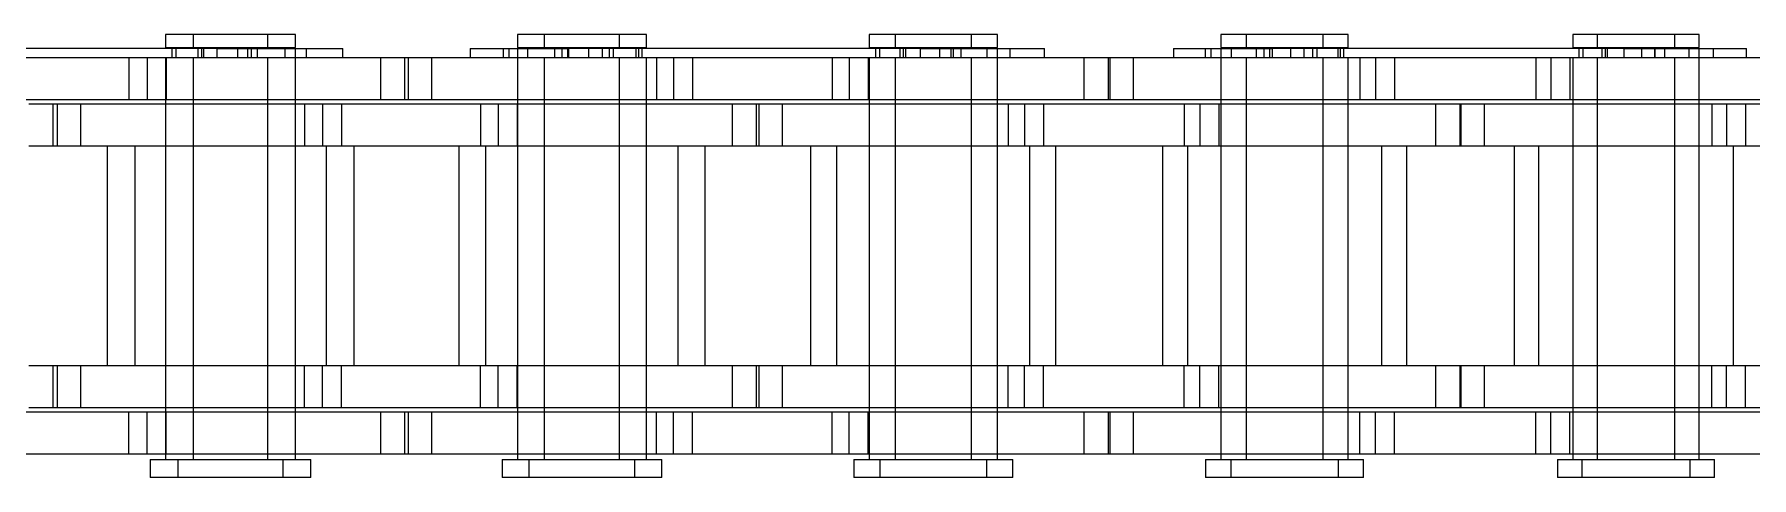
# Model space of a CAD drawing. Header units: metres. Extents: x 0 to 21025, y 0 to 14850.
# Drawn here: x 2212.8 to 2274.8, y 9293.4 to 9309.4 of the extents above; entities that cross this region are included whole.
import ezdxf

# ---------------------------------------------------------------- set-up
doc = ezdxf.new("R2010")
doc.units = ezdxf.units.M
doc.header["$LTSCALE"] = 25
doc.linetypes.add('HIDDEN2', pattern=[4.7625, 3.175, -1.5875])
doc.layers.add('ST1', color=7, linetype='HIDDEN2')

msp = doc.modelspace()

# ---------------------------------------------------------------- linework, layer by layer
at = {"layer": 'ST1'}
for p, q in [((2221.276, 9309.384), (2217.586, 9309.384)), ((2217.586, 9309.384), (2217.586, 9308.91)), ((2218.585, 9309.384), (2218.585, 9308.91)), ((2222.275, 9309.384), (2221.276, 9309.384)), ((2221.276, 9308.91), (2221.276, 9309.384)), ((2222.275, 9308.91), (2222.275, 9309.384)), ((2233.976, 9309.384), (2230.286, 9309.384)), ((2230.286, 9309.384), (2230.286, 9308.91)), ((2231.255, 9309.384), (2231.255, 9308.91)), ((2234.945, 9309.384), (2233.976, 9309.384)), ((2233.976, 9308.91), (2233.976, 9309.384)), ((2234.945, 9308.91), (2234.945, 9309.384)), ((2246.676, 9309.384), (2242.986, 9309.384)), ((2242.986, 9309.384), (2242.986, 9308.91)), ((2243.925, 9309.384), (2243.925, 9308.91)), ((2247.615, 9309.384), (2246.676, 9309.384)), ((2246.676, 9308.91), (2246.676, 9309.384)), ((2247.615, 9308.91), (2247.615, 9309.384)), ((2259.376, 9309.384), (2255.686, 9309.384)), ((2255.686, 9309.384), (2255.686, 9308.91)), ((2256.595, 9309.384), (2256.595, 9308.91)), ((2260.285, 9309.384), (2259.376, 9309.384)), ((2259.376, 9308.91), (2259.376, 9309.384)), ((2260.285, 9308.91), (2260.285, 9309.384)), ((2272.076, 9309.384), (2268.386, 9309.384)), ((2268.386, 9309.384), (2268.386, 9308.91)), ((2269.265, 9309.384), (2269.265, 9308.91)), ((2272.955, 9309.384), (2272.076, 9309.384)), ((2272.076, 9308.91), (2272.076, 9309.384)), ((2272.955, 9308.91), (2272.955, 9309.384)), ((2219.431, 9308.873), (2206.731, 9308.873)), ((2217.586, 9308.91), (2221.276, 9308.91)), ((2217.812, 9308.873), (2217.812, 9308.541)), ((2217.955, 9308.91), (2217.955, 9308.541)), ((2218.754, 9308.873), (2218.754, 9308.541)), ((2218.876, 9308.873), (2218.876, 9308.541)), ((2218.954, 9308.91), (2218.954, 9308.541)), ((2219.431, 9308.873), (2219.431, 9308.541)), ((2219.431, 9308.873), (2222.661, 9308.873)), ((2220.186, 9308.873), (2220.186, 9308.541)), ((2220.538, 9308.873), (2220.538, 9308.541)), ((2220.674, 9308.873), (2220.674, 9308.541)), ((2220.907, 9308.541), (2220.907, 9308.91)), ((2221.276, 9308.91), (2222.271, 9308.91)), ((2221.906, 9308.541), (2221.906, 9308.91)), ((2222.271, 9308.91), (2222.275, 9308.91)), ((2222.275, 9307.021), (2222.275, 9308.873)), ((2222.661, 9308.873), (2223.982, 9308.873)), ((2222.661, 9308.873), (2222.661, 9308.541)), ((2223.982, 9308.541), (2223.982, 9308.873)), ((2228.579, 9308.873), (2232.131, 9308.873)), ((2228.579, 9308.873), (2228.579, 9308.541)), ((2229.776, 9308.873), (2229.776, 9308.541)), ((2229.978, 9308.873), (2229.978, 9308.541)), ((2230.286, 9308.91), (2233.976, 9308.91)), ((2230.286, 9308.873), (2230.286, 9307.021)), ((2230.655, 9308.91), (2230.655, 9308.541)), ((2231.624, 9308.91), (2231.624, 9308.541)), ((2231.894, 9308.873), (2231.894, 9308.541)), ((2232.097, 9308.873), (2232.097, 9308.541)), ((2232.131, 9308.873), (2232.131, 9308.541)), ((2244.831, 9308.873), (2232.131, 9308.873)), ((2232.856, 9308.873), (2232.856, 9308.541)), ((2233.344, 9308.873), (2233.344, 9308.541)), ((2233.607, 9308.541), (2233.607, 9308.91)), ((2233.75, 9308.873), (2233.75, 9308.541)), ((2233.976, 9308.91), (2234.941, 9308.91)), ((2234.576, 9308.541), (2234.576, 9308.91)), ((2234.655, 9308.873), (2234.655, 9308.541)), ((2234.776, 9308.873), (2234.776, 9308.541)), ((2234.941, 9308.91), (2234.945, 9308.91)), ((2242.986, 9308.91), (2246.676, 9308.91)), ((2243.212, 9308.873), (2243.212, 9308.541)), ((2243.355, 9308.91), (2243.355, 9308.541)), ((2244.094, 9308.873), (2244.094, 9308.541)), ((2244.216, 9308.873), (2244.216, 9308.541)), ((2244.294, 9308.91), (2244.294, 9308.541)), ((2244.831, 9308.873), (2244.831, 9308.541)), ((2244.831, 9308.873), (2248.061, 9308.873)), ((2245.526, 9308.873), (2245.526, 9308.541)), ((2245.938, 9308.873), (2245.938, 9308.541)), ((2246.014, 9308.873), (2246.014, 9308.541)), ((2246.307, 9308.541), (2246.307, 9308.91)), ((2246.676, 9308.91), (2247.611, 9308.91)), ((2247.246, 9308.541), (2247.246, 9308.91)), ((2247.611, 9308.91), (2247.615, 9308.91)), ((2247.615, 9307.021), (2247.615, 9308.873)), ((2248.061, 9308.873), (2248.061, 9308.541)), ((2248.061, 9308.873), (2249.322, 9308.873)), ((2249.322, 9308.541), (2249.322, 9308.873)), ((2253.979, 9308.873), (2257.531, 9308.873)), ((2253.979, 9308.873), (2253.979, 9308.541)), ((2255.116, 9308.873), (2255.116, 9308.541)), ((2255.318, 9308.873), (2255.318, 9308.541)), ((2255.686, 9308.91), (2259.376, 9308.91)), ((2255.686, 9308.873), (2255.686, 9307.021)), ((2256.055, 9308.91), (2256.055, 9308.541)), ((2256.964, 9308.91), (2256.964, 9308.541)), ((2257.234, 9308.873), (2257.234, 9308.541)), ((2257.437, 9308.873), (2257.437, 9308.541)), ((2257.531, 9308.873), (2257.531, 9308.541)), ((2270.231, 9308.873), (2257.531, 9308.873)), ((2258.196, 9308.873), (2258.196, 9308.541)), ((2258.684, 9308.873), (2258.684, 9308.541)), ((2259.007, 9308.541), (2259.007, 9308.91)), ((2259.15, 9308.873), (2259.15, 9308.541)), ((2259.376, 9308.91), (2260.281, 9308.91)), ((2259.916, 9308.541), (2259.916, 9308.91)), ((2259.995, 9308.873), (2259.995, 9308.541)), ((2260.116, 9308.873), (2260.116, 9308.541)), ((2260.281, 9308.91), (2260.285, 9308.91)), ((2268.386, 9308.91), (2272.076, 9308.91)), ((2268.612, 9308.873), (2268.612, 9308.541)), ((2268.755, 9308.91), (2268.755, 9308.541)), ((2269.434, 9308.873), (2269.434, 9308.541)), ((2269.556, 9308.873), (2269.556, 9308.541)), ((2269.634, 9308.91), (2269.634, 9308.541)), ((2270.231, 9308.873), (2270.231, 9308.541)), ((2270.231, 9308.873), (2273.461, 9308.873)), ((2270.866, 9308.873), (2270.866, 9308.541)), ((2271.338, 9308.873), (2271.338, 9308.541)), ((2271.354, 9308.873), (2271.354, 9308.541)), ((2271.707, 9308.541), (2271.707, 9308.91)), ((2272.076, 9308.91), (2272.951, 9308.91)), ((2272.586, 9308.541), (2272.586, 9308.91)), ((2272.951, 9308.91), (2272.955, 9308.91)), ((2272.955, 9307.021), (2272.955, 9308.873)), ((2273.461, 9308.873), (2273.461, 9308.541)), ((2273.461, 9308.873), (2274.662, 9308.873)), ((2274.662, 9308.541), (2274.662, 9308.873)), ((2216.256, 9308.541), (2209.906, 9308.541)), ((2216.256, 9308.541), (2216.256, 9307.021)), ((2225.351, 9308.541), (2216.256, 9308.541)), ((2216.92, 9308.541), (2216.92, 9307.021)), ((2217.586, 9308.541), (2217.586, 9307.021)), ((2217.586, 9308.541), (2217.586, 9294.042)), ((2217.606, 9308.541), (2217.606, 9307.021)), ((2218.585, 9308.541), (2218.585, 9307.021)), ((2218.585, 9308.541), (2218.585, 9294.042)), ((2221.276, 9307.021), (2221.276, 9308.541)), ((2221.276, 9294.042), (2221.276, 9308.541)), ((2222.275, 9294.042), (2222.275, 9308.541)), ((2226.211, 9308.541), (2225.351, 9308.541)), ((2225.351, 9307.021), (2225.351, 9308.541)), ((2235.306, 9308.541), (2226.211, 9308.541)), ((2226.211, 9308.541), (2226.211, 9307.021)), ((2226.35, 9307.021), (2226.35, 9308.541)), ((2227.18, 9308.541), (2227.18, 9307.021)), ((2230.286, 9308.541), (2230.286, 9294.042)), ((2231.255, 9308.541), (2231.255, 9307.021)), ((2231.255, 9308.541), (2231.255, 9294.042)), ((2233.976, 9307.021), (2233.976, 9308.541)), ((2233.976, 9294.042), (2233.976, 9308.541)), ((2234.945, 9307.021), (2234.945, 9308.541)), ((2234.945, 9294.042), (2234.945, 9308.541)), ((2235.306, 9308.541), (2235.306, 9307.021)), ((2241.656, 9308.541), (2235.306, 9308.541)), ((2235.925, 9308.541), (2235.925, 9307.021)), ((2236.611, 9308.541), (2236.611, 9307.021)), ((2241.656, 9308.541), (2241.656, 9307.021)), ((2250.751, 9308.541), (2241.656, 9308.541)), ((2242.26, 9308.541), (2242.26, 9307.021)), ((2242.946, 9308.541), (2242.946, 9307.021)), ((2242.986, 9308.541), (2242.986, 9307.021)), ((2242.986, 9308.541), (2242.986, 9294.042)), ((2243.925, 9308.541), (2243.925, 9307.021)), ((2243.925, 9308.541), (2243.925, 9294.042)), ((2246.676, 9307.021), (2246.676, 9308.541)), ((2246.676, 9294.042), (2246.676, 9308.541)), ((2247.615, 9294.042), (2247.615, 9308.541)), ((2251.611, 9308.541), (2250.751, 9308.541)), ((2250.751, 9307.021), (2250.751, 9308.541)), ((2260.706, 9308.541), (2251.611, 9308.541)), ((2251.611, 9308.541), (2251.611, 9307.021)), ((2251.69, 9307.021), (2251.69, 9308.541)), ((2252.52, 9308.541), (2252.52, 9307.021)), ((2255.686, 9308.541), (2255.686, 9294.042)), ((2256.595, 9308.541), (2256.595, 9307.021)), ((2256.595, 9308.541), (2256.595, 9294.042)), ((2259.376, 9307.021), (2259.376, 9308.541)), ((2259.376, 9294.042), (2259.376, 9308.541)), ((2260.285, 9307.021), (2260.285, 9308.541)), ((2260.285, 9294.042), (2260.285, 9308.541)), ((2260.706, 9308.541), (2260.706, 9307.021)), ((2267.056, 9308.541), (2260.706, 9308.541)), ((2261.265, 9308.541), (2261.265, 9307.021)), ((2261.951, 9308.541), (2261.951, 9307.021)), ((2267.056, 9308.541), (2267.056, 9307.021)), ((2276.151, 9308.541), (2267.056, 9308.541)), ((2267.6, 9308.541), (2267.6, 9307.021)), ((2268.286, 9308.541), (2268.286, 9307.021)), ((2268.386, 9308.541), (2268.386, 9307.021)), ((2268.386, 9308.541), (2268.386, 9294.042)), ((2269.265, 9308.541), (2269.265, 9307.021)), ((2269.265, 9308.541), (2269.265, 9294.042)), ((2272.076, 9307.021), (2272.076, 9308.541)), ((2272.076, 9294.042), (2272.076, 9308.541)), ((2272.955, 9294.042), (2272.955, 9308.541)), ((2216.256, 9307.021), (2209.906, 9307.021)), ((2213.511, 9306.869), (2212.651, 9306.869)), ((2222.606, 9306.869), (2213.511, 9306.869)), ((2213.511, 9306.869), (2213.511, 9305.349)), ((2213.68, 9305.349), (2213.68, 9306.869)), ((2214.51, 9306.869), (2214.51, 9305.349)), ((2225.351, 9307.021), (2216.256, 9307.021)), ((2217.586, 9306.869), (2217.586, 9305.349)), ((2218.585, 9306.869), (2218.585, 9305.349)), ((2221.276, 9305.349), (2221.276, 9306.869)), ((2222.275, 9305.349), (2222.275, 9306.869)), ((2222.606, 9306.869), (2222.606, 9305.349)), ((2228.956, 9306.869), (2222.606, 9306.869)), ((2223.255, 9306.869), (2223.255, 9305.349)), ((2223.941, 9306.869), (2223.941, 9305.349)), ((2226.211, 9307.021), (2225.351, 9307.021)), ((2235.306, 9307.021), (2226.211, 9307.021)), ((2228.956, 9306.869), (2228.956, 9305.349)), ((2238.051, 9306.869), (2228.956, 9306.869)), ((2229.59, 9306.869), (2229.59, 9305.349)), ((2230.276, 9306.869), (2230.276, 9305.349)), ((2230.286, 9306.869), (2230.286, 9305.349)), ((2231.255, 9306.869), (2231.255, 9305.349)), ((2233.976, 9305.349), (2233.976, 9306.869)), ((2234.945, 9305.349), (2234.945, 9306.869)), ((2241.656, 9307.021), (2235.306, 9307.021)), ((2238.911, 9306.869), (2238.051, 9306.869)), ((2238.051, 9305.349), (2238.051, 9306.869)), ((2248.006, 9306.869), (2238.911, 9306.869)), ((2238.911, 9306.869), (2238.911, 9305.349)), ((2239.02, 9305.349), (2239.02, 9306.869)), ((2239.85, 9306.869), (2239.85, 9305.349)), ((2250.751, 9307.021), (2241.656, 9307.021)), ((2242.986, 9306.869), (2242.986, 9305.349)), ((2243.925, 9306.869), (2243.925, 9305.349)), ((2246.676, 9305.349), (2246.676, 9306.869)), ((2247.615, 9305.349), (2247.615, 9306.869)), ((2248.006, 9306.869), (2248.006, 9305.349)), ((2254.356, 9306.869), (2248.006, 9306.869)), ((2248.595, 9306.869), (2248.595, 9305.349)), ((2249.281, 9306.869), (2249.281, 9305.349)), ((2251.611, 9307.021), (2250.751, 9307.021)), ((2260.706, 9307.021), (2251.611, 9307.021)), ((2254.356, 9306.869), (2254.356, 9305.349)), ((2263.451, 9306.869), (2254.356, 9306.869)), ((2254.93, 9306.869), (2254.93, 9305.349)), ((2255.616, 9306.869), (2255.616, 9305.349)), ((2255.686, 9306.869), (2255.686, 9305.349)), ((2256.595, 9306.869), (2256.595, 9305.349)), ((2259.376, 9305.349), (2259.376, 9306.869)), ((2260.285, 9305.349), (2260.285, 9306.869)), ((2267.056, 9307.021), (2260.706, 9307.021)), ((2264.311, 9306.869), (2263.451, 9306.869)), ((2263.451, 9305.349), (2263.451, 9306.869)), ((2273.406, 9306.869), (2264.311, 9306.869)), ((2264.311, 9306.869), (2264.311, 9305.349)), ((2264.36, 9305.349), (2264.36, 9306.869)), ((2265.19, 9306.869), (2265.19, 9305.349)), ((2276.151, 9307.021), (2267.056, 9307.021)), ((2268.386, 9306.869), (2268.386, 9305.349)), ((2269.265, 9306.869), (2269.265, 9305.349)), ((2272.076, 9305.349), (2272.076, 9306.869)), ((2272.955, 9305.349), (2272.955, 9306.869)), ((2273.406, 9306.869), (2273.406, 9305.349)), ((2279.756, 9306.869), (2273.406, 9306.869)), ((2273.935, 9306.869), (2273.935, 9305.349)), ((2274.621, 9306.869), (2274.621, 9305.349)), ((2213.511, 9305.349), (2212.651, 9305.349)), ((2222.606, 9305.349), (2213.511, 9305.349)), ((2215.471, 9305.349), (2215.471, 9297.419)), ((2216.47, 9305.349), (2216.47, 9297.419)), ((2217.586, 9305.349), (2217.586, 9297.419)), ((2218.585, 9305.349), (2218.585, 9297.419)), ((2221.276, 9297.419), (2221.276, 9305.349)), ((2222.275, 9297.419), (2222.275, 9305.349)), ((2228.956, 9305.349), (2222.606, 9305.349)), ((2223.391, 9297.419), (2223.391, 9305.349)), ((2224.39, 9297.419), (2224.39, 9305.349)), ((2228.171, 9305.349), (2228.171, 9297.419)), ((2238.051, 9305.349), (2228.956, 9305.349)), ((2229.14, 9305.349), (2229.14, 9297.419)), ((2230.286, 9305.349), (2230.286, 9297.419)), ((2231.255, 9305.349), (2231.255, 9297.419)), ((2233.976, 9297.419), (2233.976, 9305.349)), ((2234.945, 9297.419), (2234.945, 9305.349)), ((2236.091, 9297.419), (2236.091, 9305.349)), ((2237.06, 9297.419), (2237.06, 9305.349)), ((2238.911, 9305.349), (2238.051, 9305.349)), ((2248.006, 9305.349), (2238.911, 9305.349)), ((2240.871, 9305.349), (2240.871, 9297.419)), ((2241.81, 9305.349), (2241.81, 9297.419)), ((2242.986, 9305.349), (2242.986, 9297.419)), ((2243.925, 9305.349), (2243.925, 9297.419)), ((2246.676, 9297.419), (2246.676, 9305.349)), ((2247.615, 9297.419), (2247.615, 9305.349)), ((2254.356, 9305.349), (2248.006, 9305.349)), ((2248.791, 9297.419), (2248.791, 9305.349)), ((2249.73, 9297.419), (2249.73, 9305.349)), ((2253.571, 9305.349), (2253.571, 9297.419)), ((2263.451, 9305.349), (2254.356, 9305.349)), ((2254.48, 9305.349), (2254.48, 9297.419)), ((2255.686, 9305.349), (2255.686, 9297.419)), ((2256.595, 9305.349), (2256.595, 9297.419)), ((2259.376, 9297.419), (2259.376, 9305.349)), ((2260.285, 9297.419), (2260.285, 9305.349)), ((2261.491, 9297.419), (2261.491, 9305.349)), ((2262.4, 9297.419), (2262.4, 9305.349)), ((2264.311, 9305.349), (2263.451, 9305.349)), ((2273.406, 9305.349), (2264.311, 9305.349)), ((2266.271, 9305.349), (2266.271, 9297.419)), ((2267.15, 9305.349), (2267.15, 9297.419)), ((2268.386, 9305.349), (2268.386, 9297.419)), ((2269.265, 9305.349), (2269.265, 9297.419)), ((2272.076, 9297.419), (2272.076, 9305.349)), ((2272.955, 9297.419), (2272.955, 9305.349)), ((2279.756, 9305.349), (2273.406, 9305.349)), ((2274.191, 9297.419), (2274.191, 9305.349)), ((2213.511, 9297.419), (2212.651, 9297.419)), ((2222.606, 9297.419), (2213.511, 9297.419)), ((2213.511, 9297.419), (2213.511, 9295.899)), ((2213.68, 9295.899), (2213.68, 9297.419)), ((2214.51, 9297.419), (2214.51, 9295.899)), ((2217.586, 9297.419), (2217.586, 9295.899)), ((2218.585, 9297.419), (2218.585, 9295.899)), ((2221.276, 9295.899), (2221.276, 9297.419)), ((2222.275, 9295.899), (2222.275, 9297.419)), ((2222.606, 9295.899), (2222.606, 9297.419)), ((2228.956, 9297.419), (2222.606, 9297.419)), ((2223.255, 9295.899), (2223.255, 9297.419)), ((2223.941, 9295.899), (2223.941, 9297.419)), ((2228.956, 9295.899), (2228.956, 9297.419)), ((2238.051, 9297.419), (2228.956, 9297.419)), ((2229.59, 9295.899), (2229.59, 9297.419)), ((2230.276, 9295.899), (2230.276, 9297.419)), ((2230.286, 9297.419), (2230.286, 9295.899)), ((2231.255, 9297.419), (2231.255, 9295.899)), ((2233.976, 9295.899), (2233.976, 9297.419)), ((2234.945, 9295.899), (2234.945, 9297.419)), ((2238.911, 9297.419), (2238.051, 9297.419)), ((2238.051, 9295.899), (2238.051, 9297.419)), ((2248.006, 9297.419), (2238.911, 9297.419)), ((2238.911, 9297.419), (2238.911, 9295.899)), ((2239.02, 9295.899), (2239.02, 9297.419)), ((2239.85, 9297.419), (2239.85, 9295.899)), ((2242.986, 9297.419), (2242.986, 9295.899)), ((2243.925, 9297.419), (2243.925, 9295.899)), ((2246.676, 9295.899), (2246.676, 9297.419)), ((2247.615, 9295.899), (2247.615, 9297.419)), ((2248.006, 9295.899), (2248.006, 9297.419)), ((2254.356, 9297.419), (2248.006, 9297.419)), ((2248.595, 9295.899), (2248.595, 9297.419)), ((2249.281, 9295.899), (2249.281, 9297.419)), ((2254.356, 9295.899), (2254.356, 9297.419)), ((2263.451, 9297.419), (2254.356, 9297.419)), ((2254.93, 9295.899), (2254.93, 9297.419)), ((2255.616, 9295.899), (2255.616, 9297.419)), ((2255.686, 9297.419), (2255.686, 9295.899)), ((2256.595, 9297.419), (2256.595, 9295.899)), ((2259.376, 9295.899), (2259.376, 9297.419)), ((2260.285, 9295.899), (2260.285, 9297.419)), ((2264.311, 9297.419), (2263.451, 9297.419)), ((2263.451, 9295.899), (2263.451, 9297.419)), ((2273.406, 9297.419), (2264.311, 9297.419)), ((2264.311, 9297.419), (2264.311, 9295.899)), ((2264.36, 9295.899), (2264.36, 9297.419)), ((2265.19, 9297.419), (2265.19, 9295.899)), ((2268.386, 9297.419), (2268.386, 9295.899)), ((2269.265, 9297.419), (2269.265, 9295.899)), ((2272.076, 9295.899), (2272.076, 9297.419)), ((2272.955, 9295.899), (2272.955, 9297.419)), ((2273.406, 9295.899), (2273.406, 9297.419)), ((2279.756, 9297.419), (2273.406, 9297.419)), ((2273.935, 9295.899), (2273.935, 9297.419)), ((2274.621, 9295.899), (2274.621, 9297.419)), ((2216.256, 9295.747), (2209.906, 9295.747)), ((2213.511, 9295.899), (2212.651, 9295.899)), ((2222.606, 9295.899), (2213.511, 9295.899)), ((2216.256, 9294.227), (2216.256, 9295.747)), ((2225.351, 9295.747), (2216.256, 9295.747)), ((2216.92, 9294.227), (2216.92, 9295.747)), ((2217.586, 9295.747), (2217.586, 9294.227)), ((2217.606, 9294.227), (2217.606, 9295.747)), ((2218.585, 9295.747), (2218.585, 9294.227)), ((2221.276, 9294.227), (2221.276, 9295.747)), ((2222.275, 9294.227), (2222.275, 9295.747)), ((2228.956, 9295.899), (2222.606, 9295.899)), ((2226.211, 9295.747), (2225.351, 9295.747)), ((2225.351, 9294.227), (2225.351, 9295.747)), ((2235.306, 9295.747), (2226.211, 9295.747)), ((2226.211, 9295.747), (2226.211, 9294.227)), ((2226.35, 9294.227), (2226.35, 9295.747)), ((2227.18, 9295.747), (2227.18, 9294.227)), ((2238.051, 9295.899), (2228.956, 9295.899)), ((2230.286, 9295.747), (2230.286, 9294.227)), ((2231.255, 9295.747), (2231.255, 9294.227)), ((2233.976, 9294.227), (2233.976, 9295.747)), ((2234.945, 9294.227), (2234.945, 9295.747)), ((2235.306, 9294.227), (2235.306, 9295.747)), ((2241.656, 9295.747), (2235.306, 9295.747)), ((2235.925, 9294.227), (2235.925, 9295.747)), ((2236.611, 9294.227), (2236.611, 9295.747)), ((2238.911, 9295.899), (2238.051, 9295.899)), ((2248.006, 9295.899), (2238.911, 9295.899)), ((2241.656, 9294.227), (2241.656, 9295.747)), ((2250.751, 9295.747), (2241.656, 9295.747)), ((2242.26, 9294.227), (2242.26, 9295.747)), ((2242.946, 9294.227), (2242.946, 9295.747)), ((2242.986, 9295.747), (2242.986, 9294.227)), ((2243.925, 9295.747), (2243.925, 9294.227)), ((2246.676, 9294.227), (2246.676, 9295.747)), ((2247.615, 9294.227), (2247.615, 9295.747)), ((2254.356, 9295.899), (2248.006, 9295.899)), ((2251.611, 9295.747), (2250.751, 9295.747)), ((2250.751, 9294.227), (2250.751, 9295.747)), ((2260.706, 9295.747), (2251.611, 9295.747)), ((2251.611, 9295.747), (2251.611, 9294.227)), ((2251.69, 9294.227), (2251.69, 9295.747)), ((2252.52, 9295.747), (2252.52, 9294.227)), ((2263.451, 9295.899), (2254.356, 9295.899)), ((2255.686, 9295.747), (2255.686, 9294.227)), ((2256.595, 9295.747), (2256.595, 9294.227)), ((2259.376, 9294.227), (2259.376, 9295.747)), ((2260.285, 9294.227), (2260.285, 9295.747)), ((2260.706, 9294.227), (2260.706, 9295.747)), ((2267.056, 9295.747), (2260.706, 9295.747)), ((2261.265, 9294.227), (2261.265, 9295.747)), ((2261.951, 9294.227), (2261.951, 9295.747)), ((2264.311, 9295.899), (2263.451, 9295.899)), ((2273.406, 9295.899), (2264.311, 9295.899)), ((2267.056, 9294.227), (2267.056, 9295.747)), ((2276.151, 9295.747), (2267.056, 9295.747)), ((2267.6, 9294.227), (2267.6, 9295.747)), ((2268.286, 9294.227), (2268.286, 9295.747)), ((2268.386, 9295.747), (2268.386, 9294.227)), ((2269.265, 9295.747), (2269.265, 9294.227)), ((2272.076, 9294.227), (2272.076, 9295.747)), ((2272.955, 9294.227), (2272.955, 9295.747)), ((2279.756, 9295.899), (2273.406, 9295.899)), ((2216.256, 9294.227), (2209.906, 9294.227)), ((2225.351, 9294.227), (2216.256, 9294.227)), ((2217.032, 9294.042), (2221.829, 9294.042)), ((2217.032, 9294.042), (2217.032, 9293.384)), ((2218.032, 9294.042), (2218.032, 9293.384)), ((2221.829, 9294.042), (2222.829, 9294.042)), ((2221.829, 9293.384), (2221.829, 9294.042)), ((2222.829, 9293.384), (2222.829, 9294.042)), ((2226.211, 9294.227), (2225.351, 9294.227)), ((2235.306, 9294.227), (2226.211, 9294.227)), ((2229.732, 9294.042), (2234.529, 9294.042)), ((2229.732, 9294.042), (2229.732, 9293.384)), ((2230.702, 9294.042), (2230.702, 9293.384)), ((2234.529, 9294.042), (2235.499, 9294.042)), ((2234.529, 9293.384), (2234.529, 9294.042)), ((2241.656, 9294.227), (2235.306, 9294.227)), ((2235.499, 9293.384), (2235.499, 9294.042)), ((2250.751, 9294.227), (2241.656, 9294.227)), ((2242.432, 9294.042), (2247.229, 9294.042)), ((2242.432, 9294.042), (2242.432, 9293.384)), ((2243.372, 9294.042), (2243.372, 9293.384)), ((2247.229, 9294.042), (2248.169, 9294.042)), ((2247.229, 9293.384), (2247.229, 9294.042)), ((2248.169, 9293.384), (2248.169, 9294.042)), ((2251.611, 9294.227), (2250.751, 9294.227)), ((2260.706, 9294.227), (2251.611, 9294.227)), ((2255.132, 9294.042), (2259.929, 9294.042)), ((2255.132, 9294.042), (2255.132, 9293.384)), ((2256.042, 9294.042), (2256.042, 9293.384)), ((2259.929, 9294.042), (2260.839, 9294.042)), ((2259.929, 9293.384), (2259.929, 9294.042)), ((2267.056, 9294.227), (2260.706, 9294.227)), ((2260.839, 9293.384), (2260.839, 9294.042)), ((2276.151, 9294.227), (2267.056, 9294.227)), ((2267.832, 9294.042), (2272.629, 9294.042)), ((2267.832, 9294.042), (2267.832, 9293.384)), ((2268.712, 9294.042), (2268.712, 9293.384)), ((2272.629, 9294.042), (2273.509, 9294.042)), ((2272.629, 9293.384), (2272.629, 9294.042)), ((2273.509, 9293.384), (2273.509, 9294.042)), ((2221.829, 9293.384), (2217.032, 9293.384)), ((2222.829, 9293.384), (2221.829, 9293.384)), ((2234.529, 9293.384), (2229.732, 9293.384)), ((2235.499, 9293.384), (2234.529, 9293.384)), ((2247.229, 9293.384), (2242.432, 9293.384)), ((2248.169, 9293.384), (2247.229, 9293.384)), ((2259.929, 9293.384), (2255.132, 9293.384)), ((2260.839, 9293.384), (2259.929, 9293.384)), ((2272.629, 9293.384), (2267.832, 9293.384)), ((2273.509, 9293.384), (2272.629, 9293.384))]:
    msp.add_line(p, q, dxfattribs=at)

doc.saveas('drawing.dxf')
